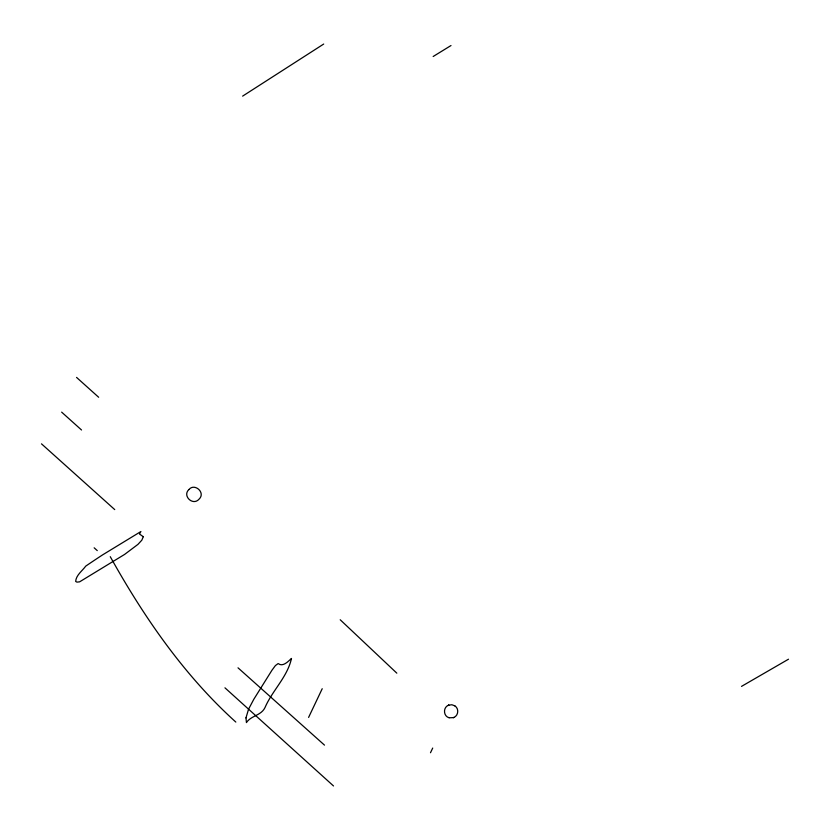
<?xml version="1.0" encoding="UTF-8"?>
<svg xmlns="http://www.w3.org/2000/svg" width="830" height="830" viewBox="0 0 830 830"><rect width="100%" height="100%" fill="white"/><g stroke="black" fill="none" stroke-linecap="round" stroke-linejoin="round"><path stroke-width="1.25" d="M448.48 705.251C442.95 707.264 443.251 716.207 449.02 717.732M453.74 717.514C458.502 715.751 459.208 708.436 454.799 705.822M308.594 717.411L322.216 688.724M430.49 752.737L432.71 748.058M188.877 489.586C182.05 495.842 192.985 506.248 199.034 499.183C206.016 492.771 194.573 482.676 188.97 489.503M242.63 96.124L323.7 44.042M433.167 56.502L450.991 45.546M741.522 686.379L788.5 659.207M448.708 705.158L451.873 704.753L454.84 705.853M449.248 717.794L453.512 717.608M448.283 705.324L448.885 705.085M453.325 717.68L453.927 717.442M238.013 667.828L324.489 745.122M76.557 377.411L98.656 397.259M61.648 412.137L81.527 429.992M41.5 443.853L114.727 509.589M94.153 547.81L97.266 550.612M224.951 687.831L333.515 785.958M235.824 722.059C184.104 675.34 144.036 617.271 110.266 556.681M340.207 619.761L396.823 673.161M245.981 717.867L246.437 722.588C251.117 715.481 261.201 715.678 265.019 707.523C272.354 690.456 287.398 677.031 291.486 658.449C288.031 661.489 282.957 667.268 278.154 663.564L275.404 665.577L271.97 670.215L253.783 699.317L248.564 709.173L245.981 717.867M143.289 536.699L141.826 540.185L137.915 544.407L124.573 554.44L79.628 581.83L76.951 582.121L75.675 581.446C76.018 575.232 82.274 570.895 85.749 566.112A844.473 279.7 -50.6 0 1 102.464 554.959L140.903 531.532L139.471 534.012L143.289 536.699"/></g></svg>
